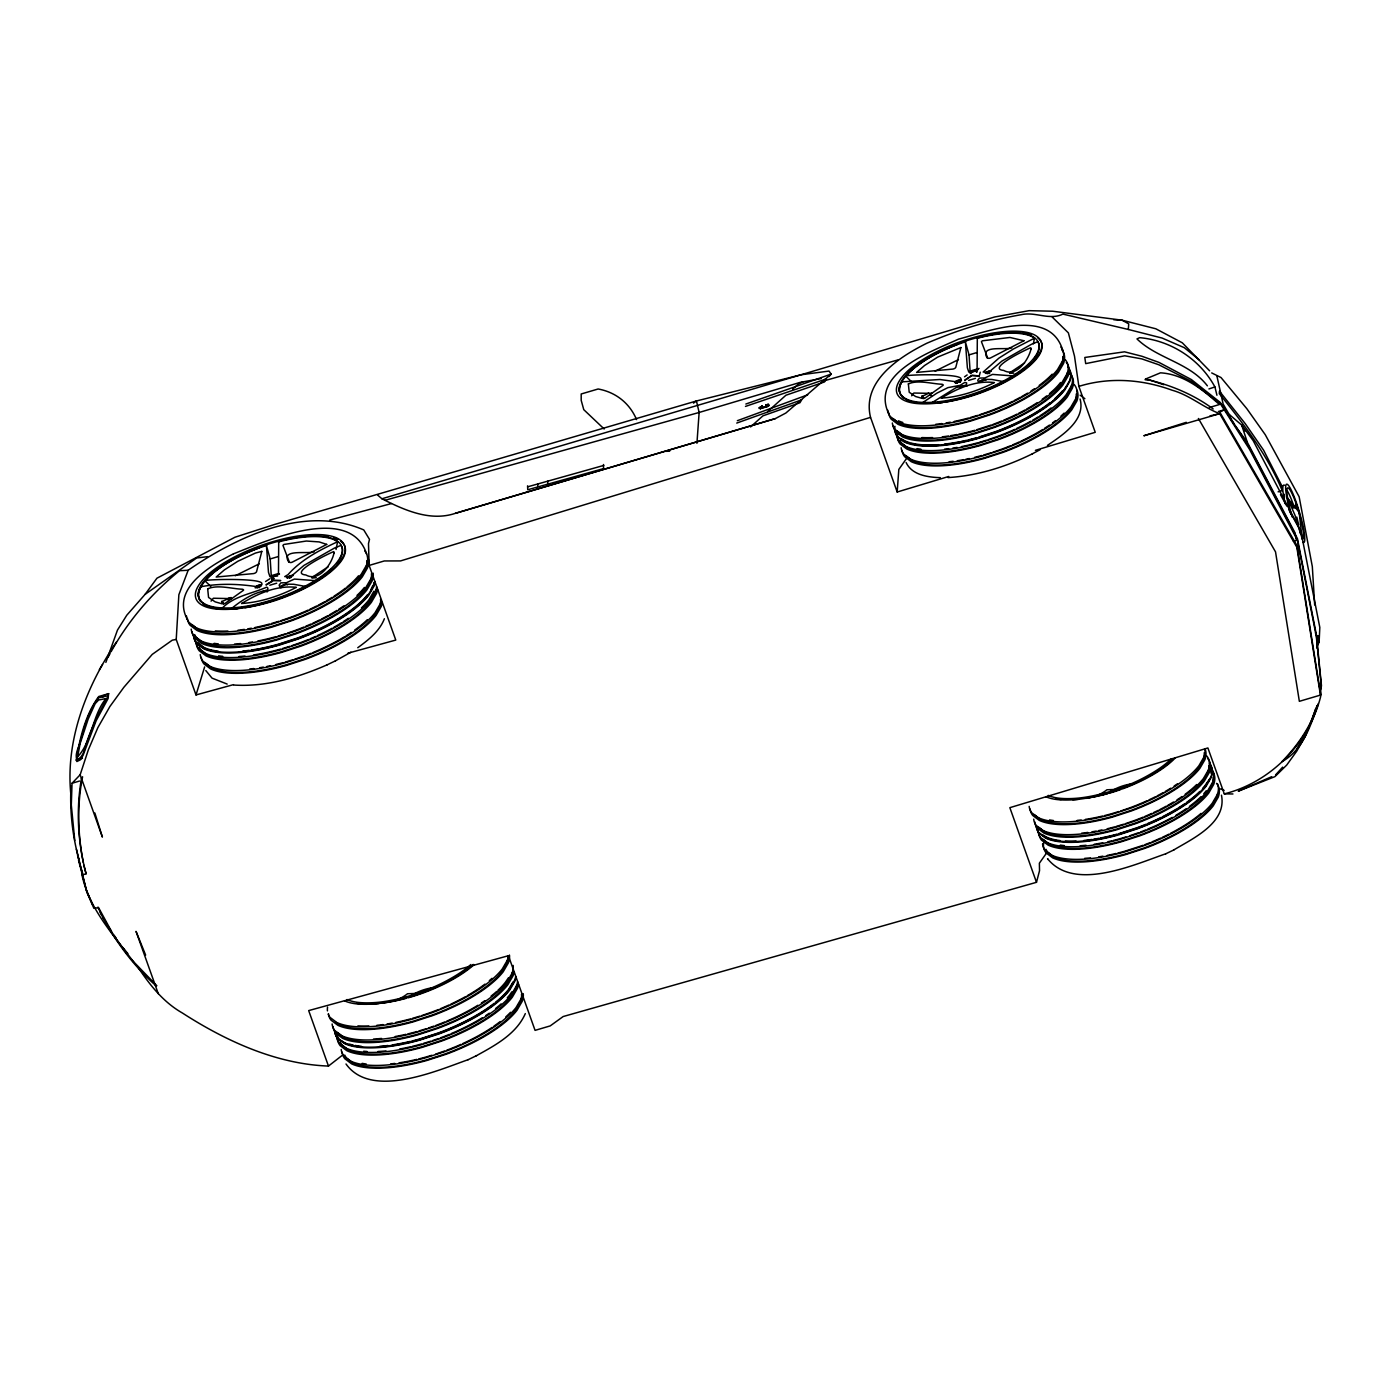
<?xml version="1.0" encoding="UTF-8"?>
<svg xmlns="http://www.w3.org/2000/svg" width="1391" height="1391" viewBox="0 0 1391 1391"><rect width="100%" height="100%" fill="white"/><g stroke="black" fill="none" stroke-linecap="round" stroke-linejoin="round"><path stroke-width="1.5" d="M71.045 785.967C69.62 810.588 72.454 835.4 78.8 859.203M527.554 485.842L527.745 489.754L603.572 468.593L603.485 464.507M233.462 684.65L196.009 694.944L176.222 639.46L178.865 594.739L188.168 570.258C236.679 536.63 305.272 504.429 363.746 529.919L369.502 539.36L368.493 543.585L369.137 565.424L395.774 640.069L347.906 653.214M176.222 639.46L172.31 640.156L152.228 654.396L123.869 687.293L109.889 706.524L97.874 727.597L88.381 749.732L80.156 774.77L72.036 783.255L71.306 805.006L74.766 840.547M761.868 407.928L759.955 407.737L762.233 405.824L759.208 408.502L762.442 407.546L759.921 408.293M763.589 407.893L764.494 407.198L763.52 407.198M765.745 405.181L768.597 404.398L766.597 405.65L768.875 405.668L765.519 407.215L767.936 405.824M767.015 405.824C772.44 402.66 762.007 406.033 767.832 404.746M537.691 486.989L537.917 483.894M547.654 484.207L547.88 481.112M696.926 443.294L699.134 412.466L696.456 400.973L801.06 374.77L994.565 317.009L1029.079 310.662L1052.657 311.219L1121.998 320.173L1155.817 328.78L1182.315 342.812L1209.631 370.823M948.766 476.47L897.178 492.014L898.829 469.41L906.289 458.839M1199.39 360.026L1184.332 347.698L1162.128 338.065L1128.327 329.458L1128.727 323.86L1121.998 320.173L1113.774 319.756M106.829 694.335L108.515 694.439L108.098 698.525L96.135 720.747L83.147 755.139L80.469 759.764L76.888 761.538L76.227 760.095C79.826 738.047 85.373 714.765 98.691 696.526L108.933 693.605M759.834 407.685L760.581 408.571L761.781 407.667M278.704 541.847L278.478 574.17L271.94 577.143L269.924 576.674L268.48 572.292L266.411 545.481L270.184 558.956L271.297 576.309M977.317 338.274L977.091 369.658L970.744 372.527L968.797 372.075L967.388 367.833L965.371 341.803L969.04 354.879L970.118 371.727M255.144 587.819L255.509 586.985A3.825 1.356 -19.6 0 1 260.36 584.829L261.143 584.794A3.825 1.356 -19.6 0 1 261.786 584.863M956.069 383.203L960.173 381.377A2.956 1.043 -19.6 0 1 960.659 381.447M81.6 777.656C75.914 809.475 77.757 842.616 86.086 873.791L81.999 875.009C89.146 908.966 113.627 935.013 133.814 962.259M82.591 776.752C76.957 804.989 77.74 834.339 83.321 862.524M336.066 549.48L337.578 541.742C319.652 550.106 301.308 559.53 288.059 574.605L284.738 576.604L290.389 576.952L303.968 565.407L334.483 548.054L341.056 545.342L342.221 547.88A75.914 27.038 -19.6 0 1 339.752 559.252M1033.374 343.803L1034.487 338.169L1031.6 336.448A73.706 26.238 -19.6 0 0 984.428 336.535L977.021 338.343M759.138 407.702L760.564 408.815L762.581 407.024M1320.528 689.71L1321.45 685.502L1316.408 634.852L1297.438 538.63L1249.727 448.006L1220.498 402.642L1191.409 379.587L1159.016 362.425L1141.959 356.27L1124.537 351.819L1084.806 357.47L1085.693 363.625L1124.745 355.8L1141.768 358.878L1158.842 364.772L1191.287 381.377L1220.411 403.807L1249.622 449.484L1297.334 540.056L1316.303 636.33L1321.363 686.667M768.788 405.459C764.928 407.215 767.171 407.772 768.006 404.625M1294.743 508.098L1295.96 503.212A26.655 3.86 73.6 0 0 1287.614 498.221L1288.796 504.064A26.655 3.86 73.6 0 0 1292.361 517.226M211.067 601.121L213.327 598.234L231.654 598.634M911.644 395.809L913.835 393.027L931.64 393.392M196.009 694.944L204.633 666.898M1317.068 705.654L1305.28 736.222L1296.742 751.157L1286.727 765.05L1274.938 776.63L1238.286 791.166L1271.757 776.665M1317.555 705.185C1310.652 726.276 1302.515 750.375 1281.911 761.694C1297.977 745.211 1311.33 725.615 1318.32 703.568M1312.409 718.608L1315.764 708.436M105.872 662.377L117.47 630.088L126.79 615.205L145.116 594.34L156.94 578.204L234.94 537.239L274.583 524.459L696.456 400.973L693.483 403.129M384.385 618.734C379.534 631.34 368.285 640.016 357.748 647.737M525.311 1013.604C516.357 1034.122 494.918 1045.476 476.278 1055.769M759.955 407.737L762.338 406.102M137.326 966.154C149.324 984.393 162.99 1001.972 182.343 1012.978C225.864 1041.042 276.357 1064.167 328.467 1066.062L308.68 1010.596L508.428 955.721L535.066 1030.366L550.21 1025.897L563.164 1016.543L1036.486 882.311L1039.529 870.714L1039.373 863.202L1046.832 852.613M1316.599 647.963L1319.12 642.086L1319.816 627.428L1300.863 531.206L1253.135 440.582L1241.659 425.02L1229.279 414.501M370.736 590.027L372.718 585.75M370.98 590.74L372.979 586.463A95.492 33.993 -19.6 0 0 373.97 582.481M373.918 591.192L368.876 599.904A94.744 33.732 -19.6 0 1 361.451 607.884M512.983 982.063L508.567 989.401A95.492 33.993 -19.6 0 1 495.7 1002.129M513.905 981.333L508.828 990.114A95.492 33.993 -19.6 0 1 495.944 1002.824M1208.292 781.881L1209.579 779.116M200.947 586.585L199.278 590.08A75.914 27.038 -19.6 0 0 216.544 608.058L222.021 608.528M901.82 381.708L900.203 385.098A73.706 26.238 -19.6 0 0 911.557 401.46M116.409 641.999C86.538 686.198 65.447 739.682 70.802 793.774M1296.916 748.81L1303.297 737.821M99.37 669.627L102.517 664.533M956.208 383.273L957.634 382.195M508.428 977.856L505.35 982.307A94.744 33.732 -19.6 0 1 497.943 990.288M511.853 991.818L509.801 994.791A94.744 33.732 -19.6 0 1 507.28 997.799M1064.897 388.645L1066.897 385.742M1208.049 781.203L1205.041 785.567A92.71 33.001 -19.6 0 1 1202.572 788.506M759.364 407.685L762.181 406.12M829.053 376.561L831.123 374.109L829.019 371.067L801.06 374.77L381.916 498.778L377.674 495.092M102.969 696.874L104.864 694.7M979.316 375.883L971.944 375.448L964.954 380.126L971.944 375.448L979.316 375.883L980.238 372.179M1275.547 774.943L1282.658 767.136M210.841 586.48L205.016 580.882L208.354 577.248A75.914 27.038 -19.6 0 1 259.039 548.019L266.724 545.376M911.418 381.603L905.767 376.179L909.018 372.632A73.706 26.238 -19.6 0 1 958.225 344.272L965.684 341.699M381.916 498.778C404.346 510.097 430.184 521.851 455.535 513.279L775.326 418.604L785.845 413.04L831.123 374.109L745.854 404.033M1128.327 329.458L1062.898 314.105C1049.405 320.73 1035.321 311.306 1020.959 314.749C988.497 320.382 956.991 330.241 926.754 343.281C899.09 357.035 861.672 381.343 870.54 417.37L897.178 492.014M257.039 587.628L259.474 586.393M273.471 577.978L273.314 579.091M273.575 578.273L273.418 579.404M987.088 373.518L989.436 372.336M750.531 426.95L762.911 415.857L799.929 402.747L801.651 399.86L736.743 423.073M767.589 411.649L785.915 395.235L824.463 381.951L826.428 378.891L745.472 406.415M792.627 389.202L798.59 383.864L803.163 381.777M231.549 608.493C241.999 600.06 253.753 592.392 267.228 590.323C268.185 589.714 268.185 587.158 266.603 587.193C251.736 593.835 234.175 595.835 221.795 608.51M931.518 402.973L956.104 387.62L966.432 385.255L966.641 382.89L964.798 382.421L960.19 385.307L947.897 387.637L936.873 393.166L922.077 402.99M265.542 581.542L269.941 578.726M964.537 376.822L967.145 374.944M1107.201 793.409L1107.984 793.339M328.467 1066.062L343.038 1054.726M235.288 575.735L259.265 563.824M935.169 371.154L958.451 359.608M145.116 594.34L196.67 557.982L207.537 556.661M311.949 577.491L328.311 566.693M1009.605 372.875L1024.558 362.964M257.474 587.645L259.578 586.706M289.085 577.874L291.188 576.935M761.555 407.876L760.477 408.293M987.506 373.536L989.557 372.632M315.792 580.829L321.582 577.039A75.914 27.038 -19.6 0 0 331.441 569.128M1013.326 376.126L1018.942 372.44A73.706 26.238 -19.6 0 0 1029.653 363.66M1047.423 445.416C1062.22 435.313 1085.815 420.325 1080.094 399.026M350.915 652.223L335.353 660.899M272.897 581.09L265.977 584.95L273.175 580.151L280.756 580.586L274.131 580.725M1032.313 453.849L1040.207 449.658M1173.691 849.988C1192.835 838.53 1227.053 822.863 1221.472 795.183M233.288 553.931C210.945 565.389 170.78 588.532 187.35 619.447M306.159 586.393L299.274 589.906A75.914 27.038 -19.6 0 1 237.931 608.006L231.271 608.51M1003.954 381.517L997.295 384.924A73.706 26.238 -19.6 0 1 989.018 388.645M289.624 577.891L291.31 577.23M759.851 407.476L762.668 407.285M765.972 405.059L767.936 404.503L767.954 405.668M233.879 685.05C266.098 687.102 298.004 677.591 327.215 664.794M346.011 1063.993C371.38 1099.499 436.513 1070.809 468.141 1059.681M1047.927 859.395L1047.527 858.699C1074.356 892.014 1133.769 864.75 1165.797 853.778M327.059 664.863L335.561 660.795M1032.522 453.744C1006.162 466.785 977.456 475.809 948.001 477.582M468.002 1059.751L476.487 1055.665M1165.658 853.848L1173.9 849.901M233.497 553.844C264.812 541.534 349.993 502.916 366.615 553.983M1034.487 338.169L1013.378 349.002L998.912 358.13L983.176 372.023L988.653 372.353L1001.85 361.138L1031.461 344.29L1037.842 341.664L1038.99 344.116A73.706 26.238 -19.6 0 1 1033.635 359.347M276.739 583.177L269.802 585.228M975.404 378.387L968.675 380.386M807.702 394.835L737.352 420.691M280.826 620.716L290.197 617.448A94.744 33.732 -19.6 0 0 308.124 610.093M287.381 633.166L294.875 630.558A94.744 33.732 -19.6 0 0 303.951 627.028M291.832 645.65L299.326 643.042A94.744 33.732 -19.6 0 0 308.402 639.495M979.368 414.831L988.462 411.666A91.997 32.758 -19.6 0 0 1012.509 401.373M294.596 659.282L303.951 656.03M991.192 425.037L976.604 429.749M988.236 439.678L997.33 436.513A91.997 32.758 -19.6 0 0 1014.735 429.367M992.739 452.284L1001.833 449.119A91.997 32.758 -19.6 0 0 1010.648 445.694M421.751 1015.586L431.123 1012.335A94.744 33.732 -19.6 0 0 438.408 1009.536M428.306 1028.053L433.922 1026.106M432.757 1040.52L438.374 1038.573M1120.746 810.988L1129.857 807.823A91.997 32.758 -19.6 0 0 1147.262 800.66M435.522 1054.169L444.894 1050.9M1125.302 823.715L1134.395 820.551A91.997 32.758 -19.6 0 0 1143.211 817.126M1129.614 835.817L1138.725 832.67M1143.211 845.276L1124.971 851.17A91.997 32.758 -19.6 0 1 1117.808 853.066M1208.918 388.941L1214.917 386.941L1216.934 395.253M1186.28 422.325L1143.854 435.766L1219.716 413.683L1296.829 547.237L1320.668 696.526C1309.018 743.003 1270.991 782.246 1224.289 793.861L1207.892 747.958L1009.849 807.667L1036.486 882.311M870.54 417.37L400.556 560.921L384.281 560.956L369.137 565.424M1035.408 450.336L1095.239 432.305L1078.86 386.385L1074.495 356.113L1068.375 332.866L1052.239 317.078M271.401 623.533L278.93 621.273M970.222 417.578L977.543 415.387M277.974 636.087L285.503 633.827M979.055 437.017L995.608 431.627A92.71 33.001 -19.6 0 0 1049.736 402.886M282.425 648.554L289.954 646.293M979.09 442.408L986.41 440.217M285.172 662.099L292.701 659.856M983.593 455.031L990.914 452.84M412.327 1018.403L419.873 1016.16M1118.92 811.527L1111.618 813.718A91.997 32.758 -19.6 0 1 1104.437 815.613M418.9 1030.957L426.428 1028.697M1116.156 826.445L1123.476 824.254M1118.607 833.713L1136.986 827.767A92.71 33.001 -19.6 0 0 1145.888 824.307M1118.851 834.409L1137.229 828.462A92.71 33.001 -19.6 0 0 1199.998 792.175M423.351 1043.441L430.88 1041.181M1125.962 836.913L1120.485 838.564A91.997 32.758 -19.6 0 1 1113.304 840.442M431.749 1055.3L426.098 1056.986A94.744 33.732 -19.6 0 1 418.726 1058.934M763.485 407.615L764.494 407.198M455.535 513.279L775.326 418.604M271.541 575.596L278.687 573.475M970.362 371.032L979.038 368.459M329.632 520.13L391.445 503.559M824.689 380.665L898.43 359.782M270.184 558.956L278.183 556.591M969.04 354.879L976.812 352.584M1078.86 386.385C1109.34 376.874 1142.237 379.291 1172.039 390.193C1189.444 394.974 1203.232 407.372 1219.716 413.683L1210.014 415.857M1209.37 407.493L1219.403 404.538C1202.693 389.671 1183.811 374.231 1160.477 372.823L1145.367 379.117C1169.588 384.594 1193.165 394.122 1213.178 408.971M1218.394 411.51L1224.236 409.789L1219.82 412.153L1296.951 545.55L1320.772 694.996L1299.35 701.325L1275.53 551.879L1198.399 418.482M76.227 760.095L82.399 758.286M72.036 783.255L79.513 781.047M1278.103 491.823L1282.224 490.606L1282.033 486.259L1263.584 450.162L1245.188 423.577L1219.472 391.201L1219.298 393.653C1243.519 423.716 1267.305 454.683 1282.224 490.606M1293.439 541.203L1297.334 540.056M127.172 954.104L113.367 934.769L98.587 907.662L93.892 908.306L86.816 892.153L76.418 849.223M527.885 486.746L603.798 465.411M384.959 500.308L699.134 412.466L800.242 382.369L821.281 378.543M766.91 405.546L768.11 405.772M278.409 541.934L286.042 540.056A75.914 27.038 -19.6 0 1 334.622 539.969L337.717 541.812M958.747 381.812L960.399 381.76M901.751 381.847L939.933 379.5L956.765 381.864C979.49 372.736 902.481 374.37 905.767 376.179M767.71 405.198L768.858 405.546M200.878 586.741C219.656 583.194 238.783 583.907 257.526 586.759C281.086 577.195 201.417 579.195 205.016 580.882M1222.028 788.749L1220.655 788.975L1224.167 790.401M1009.64 373.397L1013.813 373.101M311.984 578.03L316.296 577.717M188.168 570.258L179.509 570.71A294.057 266.463 -6.1 0 0 111.089 651.701M991.07 370.771L990.305 370.806A3.721 1.321 -19.6 0 0 985.297 373.344M277.244 575.422L274.601 575.891A3.825 1.356 -19.6 0 0 271.315 578.065M292.875 575.318L292.075 575.37A3.825 1.356 -19.6 0 0 286.929 577.96M260.656 585.159L260.03 585.194A3.043 1.078 -19.6 0 0 255.892 587.576L256.031 587.784M260.03 586.289L261.056 586.254M1115.217 789.462L1106.923 789.775A21.63 7.703 -19.6 0 1 1094.421 796.608M1232.948 793.965L1224.289 793.861M665.35 451.327L669.662 451.223M1011.744 347.906C1005.032 350.358 979.455 344.585 987.175 358.061M314.175 551.775C307.985 554.383 279.834 548.367 288.859 562.242M1145.141 379.778L1149.07 379.83L1163.763 384.698M940.368 477.669C928.023 477.235 912.027 475.2 906.132 462.56M760.408 408.571L761.764 407.441M227.168 684.076L212.041 678.13L205.798 670.566M1013.552 375.97L992.548 374.405L984.758 377.969L979.42 378.074L977.717 380.299L978.29 381.725L984.028 379.326L991.887 379.465L1003.693 381.656M316.035 580.673L294.388 579.073L286.372 582.742L280.878 582.846L279.122 585.142L279.713 586.602L285.607 584.15L293.71 584.272L305.881 586.533M960.399 381.864L959.651 381.395A2.956 1.043 -19.6 0 0 958.138 381.743M901.072 438.617L904.811 440.808A92.71 33.001 -19.6 0 0 909.331 442.529M901.316 439.313L905.054 441.486A92.71 33.001 -19.6 0 0 938.769 445.363M1042.468 834.774L1046.206 836.947A92.71 33.001 -19.6 0 0 1059.977 840.564M1042.711 835.452L1046.449 837.643A92.71 33.001 -19.6 0 0 1056.273 840.651M335.509 1022.229L339.317 1024.472A94.744 33.732 -19.6 0 0 413.318 1021.168L432.097 1015.082A94.744 33.732 -19.6 0 0 501.647 971.944L506.689 963.25A94.744 33.732 -19.6 0 0 507.732 955.617M341.369 1040.798L345.211 1043.041A95.492 33.993 -19.6 0 0 361.556 1047.006M1211.7 372.927L1221.002 377.535L1246.805 408.658L1265.254 434.705L1299.142 496.761L1312.322 566.589L1314.686 604.998M1080.129 395.2L1084.858 398.661M156.835 985.732L132.093 960.19M156.244 985.958C134.423 966.728 116.583 943.15 102.951 917.504M604.163 429.002L583.768 409.667L581.195 400.347L581.195 393.983L598.13 388.993C615.604 392.123 629.654 403.129 636.556 419.595M892.97 418.639L899.334 423.455A91.997 32.758 -19.6 0 0 971.179 420.238L989.418 414.344A91.997 32.758 -19.6 0 0 1056.934 372.458L1061.837 364.007A91.997 32.758 -19.6 0 0 1062.846 356.6M897.456 431.262L903.837 436.061A91.997 32.758 -19.6 0 0 975.682 432.844L993.922 426.95A91.997 32.758 -19.6 0 0 1061.437 385.064L1066.341 376.613A91.997 32.758 -19.6 0 0 1067.297 372.788M906.323 456.092L912.705 460.908A91.997 32.758 -19.6 0 0 984.55 457.691L1002.789 451.797A91.997 32.758 -19.6 0 0 1070.305 409.91L1075.208 401.46A91.997 32.758 -19.6 0 0 1076.217 394.053M1034.348 814.796L1040.729 819.595A91.997 32.758 -19.6 0 0 1112.557 816.395L1130.796 810.484A91.997 32.758 -19.6 0 0 1198.329 768.614L1203.215 760.164A91.997 32.758 -19.6 0 0 1204.223 752.757M1038.851 827.402L1045.232 832.201A91.997 32.758 -19.6 0 0 1117.06 829.001L1135.299 823.089A91.997 32.758 -19.6 0 0 1202.815 781.22L1207.718 772.77A91.997 32.758 -19.6 0 0 1208.727 765.363M1043.163 839.521L1049.544 844.32A91.997 32.758 -19.6 0 0 1121.389 841.103L1139.629 835.209A91.997 32.758 -19.6 0 0 1207.145 793.322L1212.048 784.872A91.997 32.758 -19.6 0 0 1213.056 777.465M191.819 624.629L198.391 629.584A94.744 33.732 -19.6 0 0 272.375 626.28L291.171 620.195A94.744 33.732 -19.6 0 0 360.721 577.056L365.763 568.363A94.744 33.732 -19.6 0 0 366.807 560.729M197.418 642.468L204.025 647.458A95.492 33.993 -19.6 0 0 218.213 651.179M197.661 643.181L204.286 648.171A95.492 33.993 -19.6 0 0 218.474 651.892M205.59 663.211L212.162 668.167A94.744 33.732 -19.6 0 0 286.146 664.846L304.942 658.778A94.744 33.732 -19.6 0 0 374.492 615.639L379.534 606.928A94.744 33.732 -19.6 0 0 380.56 599.312M337.387 1032.505L343.96 1037.46A94.744 33.732 -19.6 0 0 417.943 1034.156L436.739 1028.071A94.744 33.732 -19.6 0 0 506.289 984.932L511.332 976.221A94.744 33.732 -19.6 0 0 512.323 972.274M122.286 946.941L127.833 953.565M1300.359 533.014L1295.091 515.487L1287.614 498.221L1299.177 512.253L1302.115 538.856L1299.681 528.963M1235.834 426.741L1247.31 442.303L1295.038 532.927L1296.273 539.204M1207.388 385.846C1189.496 362.564 1157.329 358.739 1136.969 338.917L1139.681 337.665C1170.996 340.499 1199.859 359.208 1214.917 386.941M1103.15 793.6L1103.55 794.939M108.376 926.823L110.637 930.144M114.01 935.117L116.27 938.438M1230.479 418.482L1233.695 423.438M281.312 587.645L281.156 587.402A3.043 1.078 -19.6 0 1 284.581 585.159M1287.614 498.221L1293.369 508.098M1230.6 416.9L1223.158 404.103L1216.899 376.005M1245.032 430.967L1241.659 425.02L1247.31 442.303M1280.468 494.657L1286.797 506.046M1288.901 509.836L1299.437 528.823L1300.185 533.066M100.274 912.635L104.064 919.642M97.961 907.088L100.987 913.852M92.797 905.124L86.59 890.727L78.505 860.16M145.638 955.078L136.04 931.379L158.278 993.696M1315.469 632.853L1319.12 642.086L1318.094 635.704M1062.654 350.045C1049.683 307.115 987.627 331.51 958.503 339.143C931.483 351.61 869.984 372.979 888.623 413.614M928.666 392.975A11.441 4.069 -19.6 0 1 921.903 396.192L922.476 397.791M229.376 597.661A11.789 4.19 -19.6 0 1 221.638 601.503L222.23 603.155A11.789 4.19 -19.6 0 0 223.325 602.772M80.156 774.77L102.395 837.086L94.849 812.987M1296.064 507.176L1295.96 503.212L1299.177 512.253M80.365 865.863L82.678 873.478M79.861 864.037L77.548 855.187M83.79 865.046L86.086 873.791M1296.777 517.087L1298.707 524.998M1320.702 680.077L1320.772 694.996M262.395 591.731A3.825 1.356 -19.6 0 1 266.011 590.497L266.811 590.462A3.825 1.356 -19.6 0 1 267.872 590.758M338.865 560.677A75.914 27.038 -19.6 0 1 336.709 563.564M273.297 579.021A3.825 1.356 -19.6 0 1 271.871 578.969M287.624 578.1A3.043 1.078 -19.6 0 1 291.745 575.735L292.388 575.7A3.043 1.078 -19.6 0 1 292.892 575.77M273.627 578.656A3.043 1.078 -19.6 0 1 272.149 578.447L271.993 578.204A3.043 1.078 -19.6 0 1 276.131 575.839L276.757 575.804A3.043 1.078 -19.6 0 1 277.609 576.03M273.384 579.786A3.043 1.078 -19.6 0 1 272.549 579.543L272.393 579.299A3.043 1.078 -19.6 0 1 273.644 577.891M259.734 587.385A3.043 1.078 -19.6 0 1 258.987 587.68M256.97 587.628A3.043 1.078 -19.6 0 1 259.7 586.411M267.037 591.975A3.043 1.078 -19.6 0 0 266.324 590.845L265.681 590.879A3.043 1.078 -19.6 0 0 262.812 591.836M280.426 587.663A3.825 1.356 -19.6 0 1 285.624 584.655L286.407 584.62A3.825 1.356 -19.6 0 1 287.468 584.915M289.258 577.787A3.043 1.078 -19.6 0 1 291.432 576.952M272.184 580.829A3.825 1.356 -19.6 0 1 273.575 578.743M187.489 618.734A96.57 34.392 -19.6 0 0 190.15 625.307L196.844 630.366A96.57 34.392 -19.6 0 0 272.271 626.993L291.432 620.786A96.57 34.392 -19.6 0 0 362.321 576.83L367.467 567.945A96.57 34.392 -19.6 0 0 367.589 556.73M191.193 629.115A96.57 34.392 -19.6 0 0 193.853 635.687L200.547 640.729A96.57 34.392 -19.6 0 0 275.957 637.356L295.135 631.166A96.57 34.392 -19.6 0 0 366.024 587.193L371.171 578.308A96.57 34.392 -19.6 0 0 372.179 574.292M186.498 615.987A96.57 34.392 -19.6 0 0 189.159 622.559L195.87 627.619A96.57 34.392 -19.6 0 0 271.28 624.246L290.458 618.039A96.57 34.392 -19.6 0 0 361.33 574.083L366.494 565.198A96.57 34.392 -19.6 0 0 364.72 550.906M192.114 631.723A96.57 34.392 -19.6 0 0 194.775 638.295L201.486 643.355A96.57 34.392 -19.6 0 0 276.896 639.982L296.074 633.774A96.57 34.392 -19.6 0 0 366.946 589.819L372.11 580.934A96.57 34.392 -19.6 0 0 373.171 573.162M193.749 636.296A96.57 34.392 -19.6 0 0 196.409 642.868L203.121 647.928A96.57 34.392 -19.6 0 0 278.53 644.555L297.709 638.347A96.57 34.392 -19.6 0 0 368.58 594.392L373.727 585.507A96.57 34.392 -19.6 0 0 374.753 581.473M269.558 624.037A94.744 33.732 -19.6 0 1 254.936 627.515M251.354 628.21A94.744 33.732 -19.6 0 1 247.824 628.836M244.347 629.393A94.744 33.732 -19.6 0 1 237.983 630.227M227.933 631.027A94.744 33.732 -19.6 0 1 215.275 630.905M283.312 662.62A94.744 33.732 -19.6 0 1 275.957 664.481M270.497 665.715A94.744 33.732 -19.6 0 1 266.916 666.445M263.351 667.106A94.744 33.732 -19.6 0 1 259.856 667.697M253.858 668.549A94.744 33.732 -19.6 0 1 249.684 669.019M276.079 636.643A94.744 33.732 -19.6 0 1 257.822 640.99M252.501 641.947A94.744 33.732 -19.6 0 1 249.024 642.503M240.591 643.564A94.744 33.732 -19.6 0 1 234.557 644.033M218.3 643.877A94.744 33.732 -19.6 0 1 214.11 643.355M251.597 650.745A95.492 33.993 -19.6 0 0 278.861 644.833L297.796 638.712A95.492 33.993 -19.6 0 0 367.885 595.226M247.285 651.336A95.492 33.993 -19.6 0 1 239.009 652.153M260.204 648.502A95.492 33.993 -19.6 0 0 278.6 644.137L297.552 638A95.492 33.993 -19.6 0 0 367.641 594.531M258.396 648.849A95.492 33.993 -19.6 0 1 251.336 650.032M249.18 650.345A95.492 33.993 -19.6 0 1 242.834 651.092M280.53 649.11A94.744 33.732 -19.6 0 1 253.475 654.97M245.042 656.03A94.744 33.732 -19.6 0 1 239.009 656.517M222.751 656.343A94.744 33.732 -19.6 0 1 218.561 655.839M259.248 547.776A78.557 27.976 -19.6 0 0 226.142 563.72A78.557 27.976 -19.6 0 0 200.669 601.573M284.147 540.108A78.557 27.976 -19.6 0 1 289.815 538.821M291.675 538.439A78.557 27.976 -19.6 0 1 297.17 537.448M298.978 537.152A78.557 27.976 -19.6 0 1 309.376 535.935M244.955 607.745A78.557 27.976 -19.6 0 0 275.07 600.582A78.557 27.976 -19.6 0 0 342.899 558.504A78.557 27.976 -19.6 0 0 340.76 541.221M237.965 608.615A78.557 27.976 -19.6 0 1 231.341 609.102M219.465 608.875A78.557 27.976 -19.6 0 1 214.353 608.18M206.042 605.624A78.557 27.976 -19.6 0 1 202.912 603.798M324.433 536.022A78.557 27.976 -19.6 0 1 327.876 536.474M333.927 537.882A78.557 27.976 -19.6 0 1 337.7 539.378M371.432 573.718A94.744 33.732 -19.6 0 1 370.389 581.351L365.346 590.045A94.744 33.732 -19.6 0 1 295.814 633.183L277.018 639.269A94.744 33.732 -19.6 0 1 203.034 642.572L196.461 637.617A94.744 33.732 -19.6 0 1 194.67 634.574M374.996 582.186A96.57 34.392 -19.6 0 1 373.988 586.22L368.841 595.087A96.57 34.392 -19.6 0 1 297.952 639.06L278.791 645.268A96.57 34.392 -19.6 0 1 203.364 648.623L196.67 643.581A96.57 34.392 -19.6 0 1 194.01 637.008M376.631 586.759A96.57 34.392 -19.6 0 1 375.622 590.792L370.475 599.66A96.57 34.392 -19.6 0 1 299.587 643.633L280.408 649.84A96.57 34.392 -19.6 0 1 204.999 653.196L198.304 648.154A96.57 34.392 -19.6 0 1 195.644 641.581M375.848 589.871A94.744 33.732 -19.6 0 1 374.84 593.818L369.797 602.529A94.744 33.732 -19.6 0 1 300.265 645.667L281.469 651.736A94.744 33.732 -19.6 0 1 207.485 655.039L200.913 650.101A94.744 33.732 -19.6 0 1 199.139 647.041M377.57 589.384A96.57 34.392 -19.6 0 1 376.561 593.401L371.414 602.286A96.57 34.392 -19.6 0 1 300.526 646.259L281.347 652.466A96.57 34.392 -19.6 0 1 205.938 655.822L199.226 650.779A96.57 34.392 -19.6 0 1 196.566 644.207M381.273 599.747A96.57 34.392 -19.6 0 1 380.247 603.781L375.101 612.649A96.57 34.392 -19.6 0 1 304.229 656.622L285.051 662.829A96.57 34.392 -19.6 0 1 209.641 666.185L202.93 661.142A96.57 34.392 -19.6 0 1 200.269 654.57M382.247 602.494A96.57 34.392 -19.6 0 1 381.238 606.528L376.092 615.396A96.57 34.392 -19.6 0 1 305.203 659.369L286.024 665.576A96.57 34.392 -19.6 0 1 210.615 668.932L203.921 663.89A96.57 34.392 -19.6 0 1 201.26 657.317M348.341 618.3A94.744 33.732 -19.6 0 1 343.177 621.725M341.386 622.855A94.744 33.732 -19.6 0 1 333.823 627.306M332.24 628.176A94.744 33.732 -19.6 0 1 317.252 635.67M315.514 636.452A94.744 33.732 -19.6 0 1 310.193 638.765M364.425 587.437A94.744 33.732 -19.6 0 1 357 595.4M343.89 605.833A94.744 33.732 -19.6 0 1 338.726 609.258M336.935 610.388A94.744 33.732 -19.6 0 1 329.371 614.839M327.789 615.709A94.744 33.732 -19.6 0 1 321.304 619.117M319.634 619.951A94.744 33.732 -19.6 0 1 312.801 623.203M311.045 623.985A94.744 33.732 -19.6 0 1 305.742 626.28M367.311 619.708A94.744 33.732 -19.6 0 1 354.618 630.14M351.297 632.436A94.744 33.732 -19.6 0 1 346.011 635.843M344.551 636.748A94.744 33.732 -19.6 0 1 313.045 652.483M311.236 653.214A94.744 33.732 -19.6 0 1 305.794 655.352M358.53 575.804A94.744 33.732 -19.6 0 1 346.968 586.932M345.507 588.097A94.744 33.732 -19.6 0 1 334.049 596.148M332.24 597.278A94.744 33.732 -19.6 0 1 326.242 600.842M324.694 601.729A94.744 33.732 -19.6 0 1 318.261 605.172M316.609 606.007A94.744 33.732 -19.6 0 1 309.845 609.293M229.202 599.851A11.789 4.19 -19.6 0 1 228.35 600.39M221.638 601.503A22.082 7.859 -19.6 0 1 223.655 604.129M231.41 598.147A4.173 1.478 -19.6 0 1 231.01 597.469M231.48 598.373A4.173 1.478 -19.6 0 1 231.167 598.078M271.68 576.761A55.449 19.752 -19.6 0 1 279.521 574.048M976.778 372.266A3.721 1.321 -19.6 0 0 975.908 370.875L973.335 371.327A3.721 1.321 -19.6 0 0 970.136 373.431M960.277 387.602A3.721 1.321 -19.6 0 1 964.989 385.516L965.771 385.463A3.721 1.321 -19.6 0 1 966.971 386.055M987.332 389.341A73.706 26.238 -19.6 0 1 982.185 391.375M980.464 392.036A73.706 26.238 -19.6 0 1 945.793 401.408M941.707 402.016A73.706 26.238 -19.6 0 1 937.725 402.503M916.965 402.538A73.706 26.238 -19.6 0 1 913.261 401.877M989.697 373.292A2.956 1.043 -19.6 0 1 988.966 373.57M985.976 373.466A2.956 1.043 -19.6 0 1 989.975 371.154L990.601 371.136A2.956 1.043 -19.6 0 1 991.087 371.206M954.782 382.09A3.721 1.321 -19.6 0 1 959.494 379.986L960.259 379.952A3.721 1.321 -19.6 0 1 961.477 380.543M976.36 371.988A2.956 1.043 -19.6 0 0 975.421 371.241L974.813 371.258A2.956 1.043 -19.6 0 0 970.814 373.57M957.443 382.96A2.956 1.043 -19.6 0 1 955.321 382.89L955.165 382.664A2.956 1.043 -19.6 0 1 959.181 380.352L959.79 380.317A2.956 1.043 -19.6 0 1 960.607 380.543M955.826 383.081A2.956 1.043 -19.6 0 1 957.425 382.021M960.938 387.533A2.956 1.043 -19.6 0 1 964.676 385.863L965.284 385.829A2.956 1.043 -19.6 0 1 966.102 386.055M979.977 381.847A2.956 1.043 -19.6 0 1 983.715 380.195L984.324 380.16A2.956 1.043 -19.6 0 1 985.141 380.386M981.942 381.864A2.956 1.043 -19.6 0 1 982.672 381.586M979.316 381.934A3.721 1.321 -19.6 0 1 984.028 379.83L984.793 379.795A3.721 1.321 -19.6 0 1 986.01 380.369M987.019 373.518A2.956 1.043 -19.6 0 1 989.662 372.353M888.745 412.918A93.753 33.384 -19.6 0 0 891.335 419.3L897.838 424.203A93.753 33.384 -19.6 0 0 971.057 420.934L989.679 414.918A93.753 33.384 -19.6 0 0 1058.499 372.232L1063.489 363.607A93.753 33.384 -19.6 0 0 1061.768 349.732M892.344 422.986A93.753 33.384 -19.6 0 0 894.935 429.367L901.438 434.27A93.753 33.384 -19.6 0 0 974.656 431.001L993.261 424.985A93.753 33.384 -19.6 0 0 1062.081 382.299L1067.088 373.675A93.753 33.384 -19.6 0 0 1065.367 359.8M897.699 433.975A93.753 33.384 -19.6 0 0 900.151 444.025L906.671 448.928A93.753 33.384 -19.6 0 0 979.89 445.659L998.495 439.626A93.753 33.384 -19.6 0 0 1067.314 396.957L1072.305 388.332A93.753 33.384 -19.6 0 0 1070.601 374.457M887.806 410.258A93.753 33.384 -19.6 0 0 890.379 416.639L896.882 421.543A93.753 33.384 -19.6 0 0 970.101 418.274L988.723 412.24A93.753 33.384 -19.6 0 0 1057.543 369.554L1062.533 360.93A93.753 33.384 -19.6 0 0 1060.829 347.055M894.952 426.307A93.753 33.384 -19.6 0 0 897.421 436.357L903.924 441.26A93.753 33.384 -19.6 0 0 977.143 437.991L995.765 431.958A93.753 33.384 -19.6 0 0 1064.584 389.271L1069.575 380.647A93.753 33.384 -19.6 0 0 1067.853 366.772M893.248 425.524A93.753 33.384 -19.6 0 0 895.839 431.906L902.342 436.809A93.753 33.384 -19.6 0 0 975.56 433.54L994.182 427.524A93.753 33.384 -19.6 0 0 1062.985 384.838L1067.992 376.213A93.753 33.384 -19.6 0 0 1066.271 362.338M968.432 418.065A91.997 32.758 -19.6 0 1 954.226 421.438M950.331 422.203A91.997 32.758 -19.6 0 1 946.071 422.934M941.881 423.56A91.997 32.758 -19.6 0 1 935.778 424.29M902.863 422.499A91.997 32.758 -19.6 0 1 898.395 420.778M981.803 455.518A91.997 32.758 -19.6 0 1 974.639 457.343M969.353 458.526A91.997 32.758 -19.6 0 1 965.858 459.239M963.702 459.656A91.997 32.758 -19.6 0 1 957.321 460.717M953.183 461.273A91.997 32.758 -19.6 0 1 949.131 461.742M974.761 430.306A91.997 32.758 -19.6 0 1 958.782 434.166M957.043 434.514A91.997 32.758 -19.6 0 1 950.609 435.661M948.506 435.992A91.997 32.758 -19.6 0 1 942.333 436.809M932.561 437.574A91.997 32.758 -19.6 0 1 921.92 437.556M944.767 444.807A92.71 33.001 -19.6 0 0 977.456 438.252L995.852 432.305A92.71 33.001 -19.6 0 0 1063.906 390.106M977.212 437.574A92.71 33.001 -19.6 0 1 968.206 439.904M966.415 440.321A92.71 33.001 -19.6 0 1 961.094 441.469M959.338 441.816A92.71 33.001 -19.6 0 1 944.524 444.112M938.525 444.685A92.71 33.001 -19.6 0 1 911.018 443.016M977.299 442.912A91.997 32.758 -19.6 0 1 961.355 446.633M957.06 447.415A91.997 32.758 -19.6 0 1 952.835 448.093M948.679 448.667A91.997 32.758 -19.6 0 1 944.645 449.119M920.912 449.206A91.997 32.758 -19.6 0 1 916.999 448.615M958.416 344.029A76.262 27.159 -19.6 0 0 926.284 359.504A76.262 27.159 -19.6 0 0 900.116 393.809M978.899 337.509A76.262 27.159 -19.6 0 1 1003.815 332.832M944.541 402.242A76.262 27.159 -19.6 0 0 973.787 395.287A76.262 27.159 -19.6 0 0 1039.633 354.444A76.262 27.159 -19.6 0 0 1037.564 337.665M942.82 402.486A76.262 27.159 -19.6 0 1 937.76 403.094M910.479 401.599A76.262 27.159 -19.6 0 1 906.758 400.191M1023.411 332.814A76.262 27.159 -19.6 0 1 1026.628 333.318M1028.123 333.649A76.262 27.159 -19.6 0 1 1030.94 334.414M1069.94 370.458A93.753 33.384 -19.6 0 1 1069.818 381.343L1064.828 389.967A93.753 33.384 -19.6 0 1 996.008 432.653L977.386 438.669A93.753 33.384 -19.6 0 1 904.167 441.938L897.664 437.035A93.753 33.384 -19.6 0 1 895.074 430.654M1071.522 374.892A93.753 33.384 -19.6 0 1 1071.4 385.776L1066.41 394.401A93.753 33.384 -19.6 0 1 997.59 437.087L978.968 443.103A93.753 33.384 -19.6 0 1 905.75 446.372L899.247 441.486A93.753 33.384 -19.6 0 1 896.673 435.105M1071.626 384.89A91.997 32.758 -19.6 0 1 1070.653 388.732L1065.767 397.183A91.997 32.758 -19.6 0 1 998.234 439.052L979.994 444.964A91.997 32.758 -19.6 0 1 908.167 448.163L901.785 443.364A91.997 32.758 -19.6 0 1 900.064 440.408M1074.182 384.507A93.753 33.384 -19.6 0 1 1075.904 398.382L1070.914 407.007A93.753 33.384 -19.6 0 1 1002.094 449.693L983.472 455.726A93.753 33.384 -19.6 0 1 910.253 458.995L903.75 454.092A93.753 33.384 -19.6 0 1 901.159 447.711M1076.982 390.175A93.753 33.384 -19.6 0 1 1076.86 401.06L1071.852 409.684A93.753 33.384 -19.6 0 1 1003.05 452.371L984.428 458.387A93.753 33.384 -19.6 0 1 911.209 461.656L904.706 456.752A93.753 33.384 -19.6 0 1 902.116 450.371M1062.481 390.871A92.71 33.001 -19.6 0 1 1055.16 398.348M1068.966 370.823A92.71 33.001 -19.6 0 1 1069.853 374.109M1060.533 382.525A91.997 32.758 -19.6 0 1 1049.51 393.636M1046.71 395.896A91.997 32.758 -19.6 0 1 1042.189 399.269M1037.303 402.608A91.997 32.758 -19.6 0 1 1026.506 409.128M1024.976 409.98A91.997 32.758 -19.6 0 1 1018.664 413.283M1017.047 414.101A91.997 32.758 -19.6 0 1 1003.572 420.238M1001.833 420.969A91.997 32.758 -19.6 0 1 993.018 424.394M1051.04 407.998A91.997 32.758 -19.6 0 1 1039.912 415.822M1038.173 416.917A91.997 32.758 -19.6 0 1 1032.713 420.169M1030.835 421.247A91.997 32.758 -19.6 0 1 1016.421 428.584M1064.098 413.127A91.997 32.758 -19.6 0 1 1060.933 416.1M1055.543 420.621A91.997 32.758 -19.6 0 1 1052.57 422.864M1049.423 425.107A91.997 32.758 -19.6 0 1 1044.415 428.428M1042.659 429.541A91.997 32.758 -19.6 0 1 1020.907 441.19M1019.238 441.973A91.997 32.758 -19.6 0 1 1012.387 444.964M1052.187 374.179A91.997 32.758 -19.6 0 1 1039.199 385.411M1034.435 388.767A91.997 32.758 -19.6 0 1 1031.044 390.975M1027.514 393.166A91.997 32.758 -19.6 0 1 1021.968 396.4M1020.438 397.235A91.997 32.758 -19.6 0 1 1014.126 400.556M903.733 398.417A76.262 27.159 -19.6 0 1 901.559 396.261M921.903 396.192A21.439 7.633 -19.6 0 1 923.867 398.73M931.57 395.809A5.79 2.069 -19.6 0 1 931.188 393.288M970.501 372.162A53.832 19.178 -19.6 0 1 978.099 369.537M470.906 964.519A75.914 27.038 -19.6 0 1 462.281 971.301A82.695 29.437 -19.6 0 1 439.991 984.15A75.914 27.038 -19.6 0 1 378.63 1002.268A82.695 29.437 -19.6 0 1 357.244 1002.302A75.914 27.038 -19.6 0 1 347.055 999.538M473.27 964.415A78.922 28.098 -19.6 0 1 464.316 971.474A85.147 30.324 -19.6 0 1 441.121 984.828A78.922 28.098 -19.6 0 1 377.344 1003.659A85.147 30.324 -19.6 0 1 355.122 1003.711A78.922 28.098 -19.6 0 1 344.516 1000.825M328.293 1014.335A96.57 34.392 -19.6 0 0 330.102 1017.447L336.796 1022.489A96.57 34.392 -19.6 0 0 412.223 1019.134L431.384 1012.926A96.57 34.392 -19.6 0 0 502.273 968.953L507.419 960.086A96.57 34.392 -19.6 0 0 508.428 956.052M327.441 1010.874A96.57 34.392 -19.6 0 1 327.563 1007.101M341.212 1049.457A96.57 34.392 -19.6 0 0 343.873 1056.03L350.567 1061.072A96.57 34.392 -19.6 0 0 425.976 1057.699L445.155 1051.509A96.57 34.392 -19.6 0 0 516.044 1007.536L521.19 998.651A96.57 34.392 -19.6 0 0 522.199 994.635M337.509 1039.077A96.57 34.392 -19.6 0 0 340.169 1045.667L346.863 1050.709A96.57 34.392 -19.6 0 0 422.29 1047.336L441.451 1041.129A96.57 34.392 -19.6 0 0 512.34 997.173L517.487 988.288A96.57 34.392 -19.6 0 0 518.513 984.254M342.186 1052.205A96.57 34.392 -19.6 0 0 344.846 1058.777L351.558 1063.819A96.57 34.392 -19.6 0 0 426.967 1060.446L446.146 1054.256A96.57 34.392 -19.6 0 0 517.017 1010.283L522.164 1001.398A96.57 34.392 -19.6 0 0 523.225 993.626M336.57 1036.469A96.57 34.392 -19.6 0 0 339.23 1043.041L345.942 1048.084A96.57 34.392 -19.6 0 0 421.351 1044.711L440.53 1038.521A96.57 34.392 -19.6 0 0 511.401 994.548L516.548 985.663A96.57 34.392 -19.6 0 0 517.574 981.646M334.935 1031.896A96.57 34.392 -19.6 0 0 337.596 1038.468L344.307 1043.511A96.57 34.392 -19.6 0 0 419.717 1040.138L438.895 1033.948A96.57 34.392 -19.6 0 0 509.767 989.975L514.913 981.09A96.57 34.392 -19.6 0 0 515.939 977.073M416.883 1059.368A94.744 33.732 -19.6 0 1 399.061 1062.846M394.783 1063.437A94.744 33.732 -19.6 0 1 390.61 1063.906M366.181 1063.993A94.744 33.732 -19.6 0 1 362.147 1063.367M410.484 1018.925A94.744 33.732 -19.6 0 1 395.861 1022.402M392.297 1023.098A94.744 33.732 -19.6 0 1 387.011 1024.002M383.134 1024.576A94.744 33.732 -19.6 0 1 376.857 1025.323M368.858 1025.915A94.744 33.732 -19.6 0 1 357.887 1025.88M421.473 1043.998A94.744 33.732 -19.6 0 1 412.258 1046.38M410.432 1046.814A94.744 33.732 -19.6 0 1 399.652 1049.005M385.985 1050.918A94.744 33.732 -19.6 0 1 377.987 1051.492M367.033 1051.474A94.744 33.732 -19.6 0 1 363.677 1051.231M412.101 1040.972A95.492 33.993 -19.6 0 0 419.543 1039.007L438.478 1032.887A95.492 33.993 -19.6 0 0 494.222 1003.294M410.241 1041.407A95.492 33.993 -19.6 0 1 392.279 1044.919M387.967 1045.51A95.492 33.993 -19.6 0 1 379.691 1046.328M361.295 1046.293A95.492 33.993 -19.6 0 1 355.088 1045.441M353.175 1045.058A95.492 33.993 -19.6 0 1 349.61 1044.119M412.345 1041.668A95.492 33.993 -19.6 0 0 419.786 1039.72L438.739 1033.583A95.492 33.993 -19.6 0 0 494.483 1004.006M410.501 1042.12A95.492 33.993 -19.6 0 1 406.833 1042.954M401.39 1044.102A95.492 33.993 -19.6 0 1 392.523 1045.615M388.228 1046.206A95.492 33.993 -19.6 0 1 379.934 1047.04M417.022 1031.531A94.744 33.732 -19.6 0 1 407.806 1033.913M405.981 1034.33A94.744 33.732 -19.6 0 1 395.2 1036.521M381.534 1038.434A94.744 33.732 -19.6 0 1 373.536 1039.025M521.503 994.182A94.744 33.732 -19.6 0 1 520.46 1001.816L515.418 1010.527A94.744 33.732 -19.6 0 1 445.868 1053.665L427.089 1059.733A94.744 33.732 -19.6 0 1 353.088 1063.037L346.533 1058.099A94.744 33.732 -19.6 0 1 344.742 1055.039M516.774 984.758A94.744 33.732 -19.6 0 1 515.783 988.705L510.74 997.399A94.744 33.732 -19.6 0 1 441.19 1040.538L422.412 1046.623A94.744 33.732 -19.6 0 1 348.411 1049.927L341.838 1044.971A94.744 33.732 -19.6 0 1 340.065 1041.929M515.678 976.36A96.57 34.392 -19.6 0 1 514.67 980.394L509.523 989.262A96.57 34.392 -19.6 0 1 438.634 1033.235L419.456 1039.442A96.57 34.392 -19.6 0 1 344.046 1042.798L337.352 1037.756A96.57 34.392 -19.6 0 1 334.692 1031.183M514.044 971.787A96.57 34.392 -19.6 0 1 513.036 975.821L507.889 984.689A96.57 34.392 -19.6 0 1 437 1028.662L417.839 1034.869A96.57 34.392 -19.6 0 1 342.412 1038.225L335.718 1033.183A96.57 34.392 -19.6 0 1 333.058 1026.61M513.157 965.424A96.57 34.392 -19.6 0 1 512.097 973.196L506.95 982.081A96.57 34.392 -19.6 0 1 436.079 1026.036L416.9 1032.244A96.57 34.392 -19.6 0 1 341.49 1035.617L334.779 1030.557A96.57 34.392 -19.6 0 1 332.119 1023.985M509.454 955.043A96.57 34.392 -19.6 0 1 508.393 962.833L503.246 971.718A96.57 34.392 -19.6 0 1 432.375 1015.673L413.197 1021.881A96.57 34.392 -19.6 0 1 337.787 1025.254L331.075 1020.194A96.57 34.392 -19.6 0 1 328.415 1013.622M496.674 991.453A94.744 33.732 -19.6 0 1 491.11 996.078M484.833 1000.703A94.744 33.732 -19.6 0 1 481.425 1002.998M477.861 1005.276A94.744 33.732 -19.6 0 1 446.685 1021.168M444.894 1021.916A94.744 33.732 -19.6 0 1 435.8 1025.445M408.311 997.764A78.557 27.976 -19.6 0 0 416.013 995.452A78.557 27.976 -19.6 0 0 474.122 964.606M406.398 998.286A78.557 27.976 -19.6 0 1 382.351 1003.102M378.891 1003.502A78.557 27.976 -19.6 0 1 356.931 1003.328M510.514 1012.3A94.744 33.732 -19.6 0 1 505.768 1016.908M500.204 1021.55A94.744 33.732 -19.6 0 1 493.909 1026.175M492.24 1027.323A94.744 33.732 -19.6 0 1 462.82 1043.546M461.082 1044.328A94.744 33.732 -19.6 0 1 446.72 1050.222M501.125 1003.919A94.744 33.732 -19.6 0 1 495.561 1008.562M489.284 1013.187A94.744 33.732 -19.6 0 1 485.876 1015.482M482.312 1017.743A94.744 33.732 -19.6 0 1 451.136 1033.635M449.345 1034.382A94.744 33.732 -19.6 0 1 440.251 1037.929M491.997 978.325A94.744 33.732 -19.6 0 1 489.319 980.655M484.937 984.133A94.744 33.732 -19.6 0 1 467.185 995.73M465.62 996.599A94.744 33.732 -19.6 0 1 450.771 1004.163M449.05 1004.963A94.744 33.732 -19.6 0 1 440.217 1008.788M338.604 1038.069A95.492 33.993 -19.6 0 1 336.796 1034.991M397.93 999.433A22.291 7.929 -19.6 0 0 407.511 993.748L416.065 993.417A18.153 6.468 -19.6 0 1 416.378 993.817M396.296 1000.129A22.291 7.929 -19.6 0 1 394.627 1000.79M411.527 995.417A20.83 7.407 -19.6 0 1 434.096 987.593M1170.822 759.208A73.706 26.238 -19.6 0 1 1160.111 767.971A80.278 28.585 -19.6 0 1 1138.464 780.455A73.706 26.238 -19.6 0 1 1078.894 798.051A80.278 28.585 -19.6 0 1 1058.134 798.086A73.706 26.238 -19.6 0 1 1048.24 795.391M1173.204 759.034A76.627 27.281 -19.6 0 1 1162.076 768.145A82.66 29.437 -19.6 0 1 1139.559 781.116A76.627 27.281 -19.6 0 1 1077.642 799.408A82.66 29.437 -19.6 0 1 1056.065 799.442A76.627 27.281 -19.6 0 1 1045.771 796.66M1042.554 843.85A93.753 33.384 -19.6 0 0 1045.128 850.231L1051.648 855.135A93.753 33.384 -19.6 0 0 1124.867 851.866L1143.472 845.85A93.753 33.384 -19.6 0 0 1212.291 803.163L1217.299 794.539A93.753 33.384 -19.6 0 0 1217.421 783.655M1038.955 833.8A93.753 33.384 -19.6 0 0 1041.546 840.181L1048.049 845.067A93.753 33.384 -19.6 0 0 1121.268 841.798L1139.89 835.782A93.753 33.384 -19.6 0 0 1208.709 793.096L1213.7 784.472A93.753 33.384 -19.6 0 0 1211.978 770.597M1043.633 842.859A93.753 33.384 -19.6 0 0 1046.084 852.909L1052.587 857.812A93.753 33.384 -19.6 0 0 1125.806 854.543L1144.428 848.51A93.753 33.384 -19.6 0 0 1213.248 805.824L1218.238 797.199A93.753 33.384 -19.6 0 0 1216.534 783.342M1038.173 827.575A93.753 33.384 -19.6 0 0 1040.642 837.625L1047.145 842.529A93.753 33.384 -19.6 0 0 1120.364 839.26L1138.968 833.244A93.753 33.384 -19.6 0 0 1207.788 790.557L1212.796 781.933A93.753 33.384 -19.6 0 0 1211.074 768.058M1036.469 826.81A93.753 33.384 -19.6 0 0 1039.06 833.192L1045.563 838.095A93.753 33.384 -19.6 0 0 1118.781 834.826L1137.386 828.793A93.753 33.384 -19.6 0 0 1206.206 786.106L1211.213 777.482A93.753 33.384 -19.6 0 0 1209.492 763.624M1116.034 853.483A91.997 32.758 -19.6 0 1 1107.253 855.395M1102.941 856.178A91.997 32.758 -19.6 0 1 1098.716 856.856M1090.527 857.882A91.997 32.758 -19.6 0 1 1084.667 858.351M1102.663 816.03A91.997 32.758 -19.6 0 1 1085.345 819.403M1081.207 819.977A91.997 32.758 -19.6 0 1 1077.156 820.429M1053.439 820.516A91.997 32.758 -19.6 0 1 1049.527 819.925M1111.531 840.877A91.997 32.758 -19.6 0 1 1108.001 841.694M1102.75 842.772A91.997 32.758 -19.6 0 1 1094.213 844.25M1086.023 845.276A91.997 32.758 -19.6 0 1 1080.164 845.745M1064.376 845.589A91.997 32.758 -19.6 0 1 1060.307 845.085M1116.782 834.217A92.71 33.001 -19.6 0 1 1100.733 837.973M1098.994 838.304A92.71 33.001 -19.6 0 1 1093.83 839.19M1092.126 839.451A92.71 33.001 -19.6 0 1 1083.885 840.477M1076.06 841.051A92.71 33.001 -19.6 0 1 1065.332 841.033M1117.043 834.913A92.71 33.001 -19.6 0 1 1100.976 838.651M1099.238 838.982A92.71 33.001 -19.6 0 1 1094.074 839.886M1090.283 840.442A92.71 33.001 -19.6 0 1 1084.128 841.172M1076.304 841.746A92.71 33.001 -19.6 0 1 1065.576 841.729M1114.365 826.95A91.997 32.758 -19.6 0 1 1107.201 828.775M1101.915 829.958A91.997 32.758 -19.6 0 1 1098.421 830.67M1096.264 831.07A91.997 32.758 -19.6 0 1 1091.987 831.818M1087.814 832.444A91.997 32.758 -19.6 0 1 1081.711 833.157M1217.56 793.774A91.997 32.758 -19.6 0 1 1216.586 797.617L1211.683 806.067A91.997 32.758 -19.6 0 1 1144.167 847.936L1125.928 853.848A91.997 32.758 -19.6 0 1 1054.1 857.047L1047.719 852.248A91.997 32.758 -19.6 0 1 1045.98 849.292M1209.248 762.929A93.753 33.384 -19.6 0 1 1210.952 776.804L1205.284 786.245A92.71 33.001 -19.6 0 1 1202.832 789.184M1207.666 758.495A93.753 33.384 -19.6 0 1 1209.37 772.37L1204.38 780.994A93.753 33.384 -19.6 0 1 1135.56 823.681L1116.938 829.697A93.753 33.384 -19.6 0 1 1043.737 832.966L1037.217 828.062A93.753 33.384 -19.6 0 1 1034.643 821.681M1206.745 755.939A93.753 33.384 -19.6 0 1 1208.466 769.814L1203.476 778.438A93.753 33.384 -19.6 0 1 1134.656 821.125L1116.034 827.158A93.753 33.384 -19.6 0 1 1042.815 830.427L1036.312 825.524A93.753 33.384 -19.6 0 1 1033.722 819.143M1205.006 748.862A93.753 33.384 -19.6 0 1 1204.884 759.747L1199.877 768.371A93.753 33.384 -19.6 0 1 1131.057 811.057L1112.452 817.091A93.753 33.384 -19.6 0 1 1039.233 820.36L1032.713 815.456A93.753 33.384 -19.6 0 1 1030.14 809.075M1204.954 749.54A93.753 33.384 -19.6 0 1 1203.928 757.087L1198.92 765.711A93.753 33.384 -19.6 0 1 1130.101 808.397L1111.496 814.413A93.753 33.384 -19.6 0 1 1038.277 817.682L1031.774 812.779A93.753 33.384 -19.6 0 1 1029.184 806.397M1199.755 791.479A92.71 33.001 -19.6 0 1 1186.558 802.433M1184.958 803.563A92.71 33.001 -19.6 0 1 1178.142 808.032M1176.351 809.127A92.71 33.001 -19.6 0 1 1162.859 816.569M1161.224 817.386A92.71 33.001 -19.6 0 1 1147.627 823.576M1205.962 785.428A93.753 33.384 -19.6 0 1 1137.142 828.114L1118.538 834.131A93.753 33.384 -19.6 0 1 1045.319 837.399L1038.799 832.496A93.753 33.384 -19.6 0 1 1036.225 826.115M1109.566 793.148A76.262 27.159 -19.6 0 0 1115.182 791.444A76.262 27.159 -19.6 0 0 1120.763 789.532M1107.705 793.67A76.262 27.159 -19.6 0 1 1093.013 797.165M1091.222 797.512A76.262 27.159 -19.6 0 1 1085.936 798.382M1079.138 799.234A76.262 27.159 -19.6 0 1 1072.704 799.703M1061.194 799.495A76.262 27.159 -19.6 0 1 1056.221 798.817M1210.987 769.571A92.71 33.001 -19.6 0 1 1210.952 773.17M1206.24 790.784A91.997 32.758 -19.6 0 1 1203.789 793.705M1200.989 796.66A91.997 32.758 -19.6 0 1 1189.444 806.397M1186.314 808.64A91.997 32.758 -19.6 0 1 1175.951 815.248M1172.213 817.386A91.997 32.758 -19.6 0 1 1147.54 829.227M1145.784 829.94A91.997 32.758 -19.6 0 1 1140.498 832.009M1196.66 784.541A91.997 32.758 -19.6 0 1 1185.132 794.296M1181.985 796.539A91.997 32.758 -19.6 0 1 1176.977 799.86M1173.448 802.051A91.997 32.758 -19.6 0 1 1167.884 805.285M1166.353 806.119A91.997 32.758 -19.6 0 1 1160.059 809.44M1158.442 810.258A91.997 32.758 -19.6 0 1 1153.469 812.622M1151.8 813.405A91.997 32.758 -19.6 0 1 1144.949 816.395M1177.447 783.811A91.997 32.758 -19.6 0 1 1174.143 786.019M1170.683 788.228A91.997 32.758 -19.6 0 1 1165.223 791.479M1163.345 792.54A91.997 32.758 -19.6 0 1 1157.103 795.895M1155.504 796.713A91.997 32.758 -19.6 0 1 1148.931 799.895M1175.43 757.765A76.262 27.159 -19.6 0 1 1122.607 788.853M1201.042 813.387A91.997 32.758 -19.6 0 1 1170.474 833.348M1168.875 834.165A91.997 32.758 -19.6 0 1 1162.302 837.347M1160.616 838.112A91.997 32.758 -19.6 0 1 1152.044 841.833M1150.287 842.546A91.997 32.758 -19.6 0 1 1145.002 844.615M1110.835 791.409A20.222 7.198 -19.6 0 1 1134.169 783.707M108.168 657.108A294.057 266.463 -6.1 0 1 110.098 653.492M1284.484 497.317A26.655 3.86 73.6 0 1 1284.102 494.24M1286.988 490.449A26.655 3.86 73.6 0 1 1294.204 507.193M1299.994 529.467A26.655 3.86 73.6 0 1 1300.498 532.823M1295.96 503.212A26.655 3.86 73.6 0 1 1302.115 538.856M1290.796 513.957A30.428 4.399 73.6 0 1 1286.536 496.065L1285.788 490.588A30.428 4.399 73.6 0 1 1297.299 505.35A30.428 4.399 73.6 0 1 1303.089 542.438M1285.041 503.577A30.428 4.399 73.6 0 1 1283.684 496.9L1282.937 491.423A30.428 4.399 73.6 0 1 1284.519 485.25M261.804 551.375L256.535 571.788A3.825 2.399 -7.7 0 1 253.492 573.596L216.179 577.039L224.368 569.91L237.809 561.286L255.44 553.062L261.804 551.375M960.903 347.524L955.756 367.415A3.721 2.33 -7.7 0 1 952.835 369.084L916.599 372.423L924.563 365.503L937.604 357.139L960.903 347.524M334.031 552.923C331.684 564.224 319.043 582.342 305.811 574.952C287.502 573.318 331.041 552.297 333.788 551.618L334.031 552.923M1031.027 349.019C1028.592 359.713 1016.543 377.709 1003.641 370.406C985.854 368.824 1028.14 348.411 1030.783 347.767L1031.027 349.019M241.617 603.485C260.117 602.355 279.765 596.026 296.353 587.332C276.479 585.159 258.204 593.54 241.617 603.485M941.307 398.104C959.303 397.078 978.099 390.767 994.426 382.56C975.456 380.143 957.321 388.524 941.307 398.104M79.2 745.28C71.115 764.007 81.826 761.329 84.729 748.775C89.824 730.501 98.744 713.531 107.611 696.943L107.298 695.9L98.674 697.795C87.824 711.218 84.103 729.04 79.2 745.28M80.174 743.385L77.618 756.826C92.067 741.594 92.171 715.513 105.942 698.578L98.605 700.003L95.144 703.707L88.155 719.147L80.174 743.385M207.676 588.862L208.563 597.435L215.188 601.868L222.038 603.798L224.89 603.52L243.46 590.288A3.825 1.078 1.6 0 0 242.434 589.228C231.654 588.81 217.552 584.394 207.676 588.862M908.358 383.916L909.21 392.245L915.643 396.539L922.303 398.417L925.067 398.139L943.098 385.29A3.721 1.043 1.6 0 0 942.09 384.264C931.64 383.846 917.956 379.569 908.358 383.916M326.711 544.403L292.353 562.103A3.825 2.173 -37.2 0 1 289.38 562.155L282.947 545.376L283.851 544.472L306.385 541.029L319.165 541.916L326.711 544.403M1023.915 340.743L990.462 357.974A3.721 2.104 -37.2 0 1 987.68 357.974L981.437 341.699L982.307 340.812L1009.936 337.457L1023.915 340.743M323.373 576.587A78.922 28.098 -19.6 0 0 344.846 546.263A85.147 30.324 -19.6 0 0 336.935 538.039A78.922 28.098 -19.6 0 0 286.424 538.143A85.147 30.324 -19.6 0 0 258.361 546.42A78.922 28.098 -19.6 0 0 205.677 576.796A85.147 30.324 -19.6 0 0 196.235 590.149A78.922 28.098 -19.6 0 0 214.179 608.823A85.147 30.324 -19.6 0 0 236.418 608.789A78.922 28.098 -19.6 0 0 300.195 589.958A85.147 30.324 -19.6 0 0 323.373 576.587M208.128 576.622A82.695 29.437 -19.6 0 0 199.052 589.454A75.914 27.038 -19.6 0 0 216.318 607.415A82.695 29.437 -19.6 0 0 237.705 607.38A75.914 27.038 -19.6 0 0 299.048 589.262A82.695 29.437 -19.6 0 0 321.356 576.413A75.914 27.038 -19.6 0 0 341.995 547.237A82.695 29.437 -19.6 0 0 334.396 539.343A75.914 27.038 -19.6 0 0 285.816 539.43A82.695 29.437 -19.6 0 0 258.813 547.393A75.914 27.038 -19.6 0 0 208.128 576.622M1020.681 371.988A76.627 27.281 -19.6 0 0 1041.529 342.551A82.66 29.437 -19.6 0 0 1033.843 334.57A76.627 27.281 -19.6 0 0 984.811 334.657A82.66 29.437 -19.6 0 0 957.564 342.708A76.627 27.281 -19.6 0 0 906.41 372.197A82.66 29.437 -19.6 0 0 897.247 385.151A76.627 27.281 -19.6 0 0 914.669 403.286A82.66 29.437 -19.6 0 0 936.247 403.251A76.627 27.281 -19.6 0 0 998.182 384.977A82.66 29.437 -19.6 0 0 1020.681 371.988M908.792 372.023A80.278 28.585 -19.6 0 0 899.977 384.49A73.706 26.238 -19.6 0 0 916.739 401.929A80.278 28.585 -19.6 0 0 937.499 401.895A73.706 26.238 -19.6 0 0 997.069 384.299A80.278 28.585 -19.6 0 0 1018.716 371.814A73.706 26.238 -19.6 0 0 1038.764 343.507A80.278 28.585 -19.6 0 0 1031.392 335.822A73.706 26.238 -19.6 0 0 984.219 335.909A80.278 28.585 -19.6 0 0 957.999 343.647A73.706 26.238 -19.6 0 0 908.792 372.023"/></g></svg>
